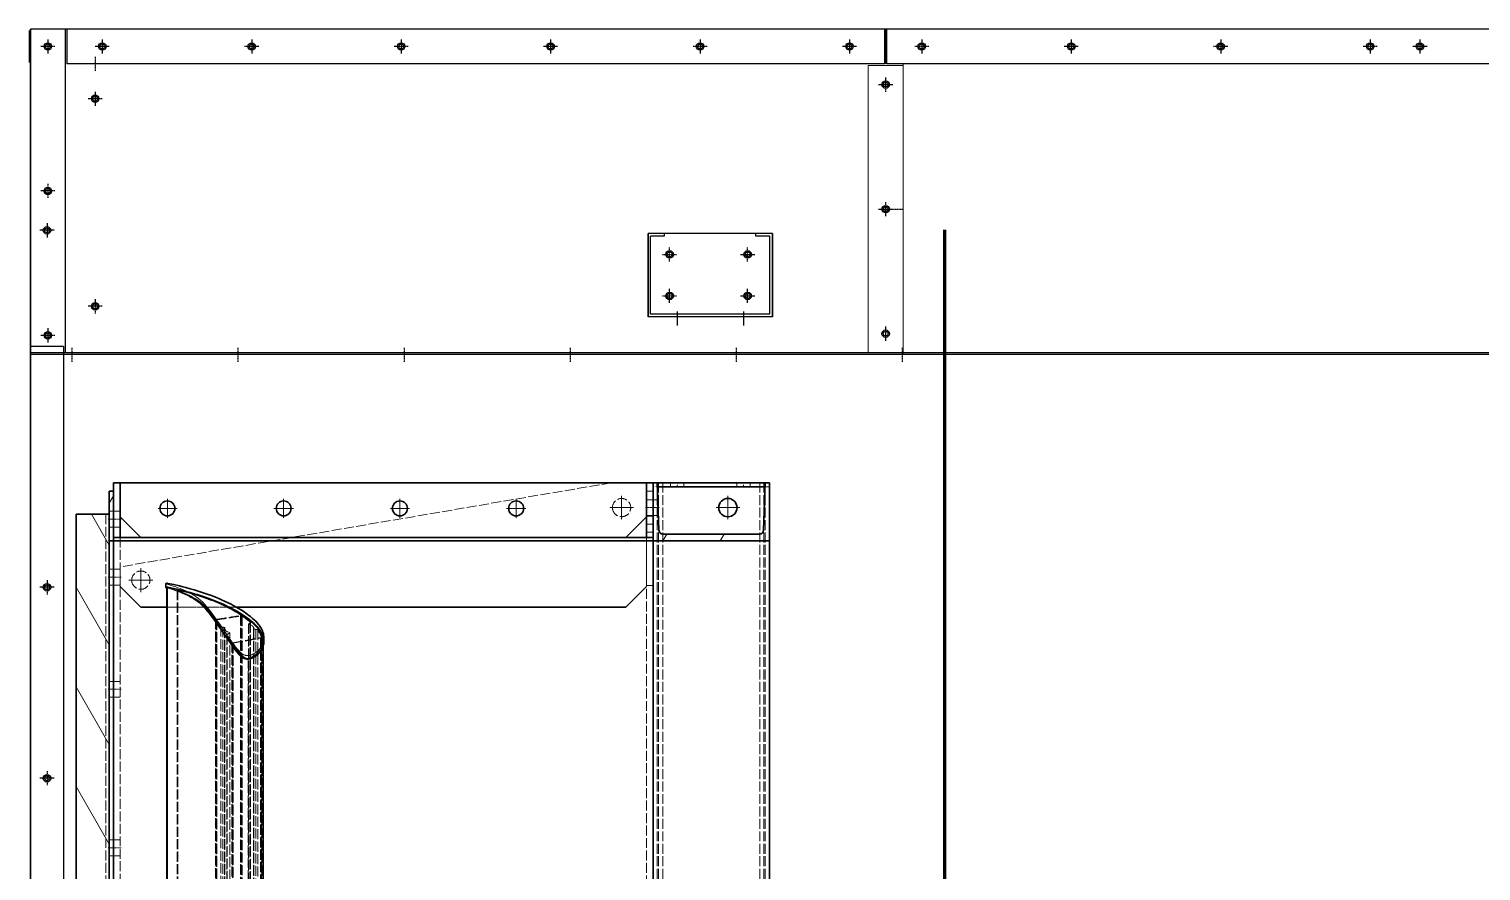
# Model space of a CAD drawing. Header units: millimetres. Extents: x 11674 to 41081, y 10956 to 31751.
# Drawn here: x 22166 to 23914, y 19875 to 20889 of the extents above; entities that cross this region are included whole.
import ezdxf

# ---------------------------------------------------------------- set-up
doc = ezdxf.new("R2010")
doc.units = ezdxf.units.MM
for name, pattern in [('CENTER', [2, 1.25, -0.25, 0.25, -0.25]), ('DASHDOT', [18.5, 12, -3, 0.5, -3]), ('DASHED', [15, 12, -3])]:
    doc.linetypes.add(name, pattern=pattern)
doc.layers.add('center', color=1, linetype='CENTER')

# ---------------------------------------------------------------- blocks, each defined once
blk = doc.blocks.new('A$C55E021B5')
at = {"color": 7, "lineweight": 35}
for p, q in [((580, 2140.5), (580, 1356.9)), ((728, 2140.5), (1362, 2140.5)), ((1375, 38.5), (1375, 2102.5)), ((1415, 2102.5), (1415, 38.5)), ((720, 2074.5), (1370, 2074.5)), ((720, 2070.5), (720, 1140.5)), ((1370, 2070.5), (720, 2070.5)), ((753, 2074.5), (1337, 2074.5)), ((1370, 2070.5), (1370, 209.8)), ((1370, 2070.5), (1370, 209.8)), ((1375, 70.5), (1375, 2070.5)), ((1375, 2070.5), (1375, 209.8)), ((1305.8, 2014.3), (1305.8, 1444.8)), ((753, 1990.5), (1221.9, 1990.5)), ((1189.7, 1949.5), (1189.7, 1349.6))]:
    blk.add_line(p, q, dxfattribs=at)
at = {"color": 7, "linetype": 'DASHED', "lineweight": 13, "ltscale": 0.008334}
for p, q in [((580, 2140.5), (585, 2140.5)), ((585, 2140.5), (580, 2140.5))]:
    blk.add_line(p, q, dxfattribs=at)
at = {"color": 7, "lineweight": 35, "ltscale": 0.008334}
for p, q in [((580, 2140.5), (585, 2140.5)), ((715, 2140.5), (720, 2140.5))]:
    blk.add_line(p, q, dxfattribs=at)
at = {"color": 7, "lineweight": 35, "ltscale": 0.116666}
for p, q in [((580, 2070.5), (580, 2140.5)), ((720, 2140.5), (720, 2070.5))]:
    blk.add_line(p, q, dxfattribs=at)
at = {"color": 7, "lineweight": 35, "ltscale": 0.008333}
for p, q in [((580, 2135.5), (580, 2140.5)), ((1375, 2130.5), (1370, 2130.5)), ((1375, 2070.5), (1370, 2070.5))]:
    blk.add_line(p, q, dxfattribs=at)
at = {"color": 7, "linetype": 'DASHED', "lineweight": 13, "ltscale": 0.008625}
blk.add_line((580, 2135.5), (585.2, 2135.5), dxfattribs=at)
at = {"color": 7, "linetype": 'DASHED', "lineweight": 13}
for p, q in [((585, 2140.5), (585, 0.5)), ((586.6, 2140.5), (586.6, 0.5)), ((591.6, 2140.5), (591.6, 0.5)), ((708.4, 2140.5), (708.4, 0.5)), ((713.4, 2140.5), (713.4, 0.5)), ((715, 2140.5), (715, 0.5)), ((770, 2140.5), (1362, 2039.1)), ((1379, 2102.5), (1379, 1090.5)), ((728, 1070.5), (728, 2074.5)), ((1362, 2074.5), (1362, 66.5)), ((1370, 2074.5), (1370, 66.5)), ((1292.6, 2011.1), (1292.6, 1414.4)), ((1293.3, 2010.9), (1293.3, 1414.3)), ((1293.4, 2011), (1293.4, 1413.5)), ((1305.7, 2014.2), (1305.7, 1443.9)), ((1214.9, 1979.8), (1214.9, 1228.5)), ((1216.1, 1980), (1216.1, 1228.7)), ((1216.4, 1980.8), (1216.4, 1229.6)), ((1216.5, 1980.9), (1216.5, 1229.8)), ((1217, 1980.4), (1217, 1229.2)), ((1245.7, 1975.9), (1245.7, 1285.9)), ((1247, 1976.2), (1247, 1290.4)), ((720, 1070.5), (720, 1972.9)), ((720, 1968.5), (720, 172.5)), ((1196.3, 1963), (1196.3, 1211)), ((1198.7, 1963.8), (1198.7, 1211.9)), ((1200.8, 1964), (1200.8, 1212)), ((1201.1, 1965.1), (1201.1, 1213.1)), ((1201.2, 1964.2), (1201.2, 1212.2)), ((1201.2, 1964.2), (1201.2, 1212.2)), ((1205, 1972.1), (1205, 1220.2)), ((1205.3, 1972.5), (1205.3, 1220.7)), ((1205.7, 1971.4), (1205.7, 1219.5)), ((1207.3, 1970.6), (1207.3, 1218.7)), ((1207.3, 1970.3), (1207.3, 1218.4)), ((1207.4, 1970.5), (1207.4, 1218.6)), ((1229.8, 1959.5), (1229.8, 1207.6)), ((1229.9, 1959.7), (1229.9, 1207.8)), ((1229.9, 1959.4), (1229.9, 1207.5)), ((1236, 1966), (1236, 1214)), ((1236, 1965.9), (1236, 1214)), ((1236.1, 1965.1), (1236.1, 1213.1)), ((1236.4, 1966.2), (1236.4, 1214.2)), ((1238.1, 1966.3), (1238.1, 1214.3)), ((1240.5, 1967.1), (1240.5, 1215.1)), ((1245.5, 1975.3), (1245.5, 1223.7)), ((1246.1, 1975), (1246.1, 1223.3)), ((1246.1, 1974.9), (1246.1, 1223.2)), ((1191.2, 1949.5), (1191.2, 1198.1)), ((1191.6, 1952.9), (1191.6, 1201.3)), ((1192, 1954.4), (1192, 1202.8)), ((1192, 1954.4), (1192, 1202.7)), ((1192.6, 1954), (1192.6, 1202.3)), ((1193, 1953.2), (1193, 1201.6)), ((1225.9, 1947.1), (1225.9, 1196)), ((1226.2, 1947.8), (1226.2, 1196.6)), ((1226.5, 1946.7), (1226.5, 1195.6)), ((1226.5, 1946.6), (1226.5, 1195.5)), ((1227.5, 1948.1), (1227.5, 1196.8)), ((1232.9, 1957.8), (1232.9, 1206)), ((1233.4, 1956.7), (1233.4, 1204.9)), ((1233.6, 1957), (1233.6, 1205.2)), ((1207.8, 1928.8), (1207.8, 1180.1))]:
    blk.add_line(p, q, dxfattribs=at)
at = {"color": 7, "lineweight": 35, "ltscale": 0.216666}
for p, q in [((585, 2140.5), (715, 2140.5)), ((715, 2140.5), (585, 2140.5))]:
    blk.add_line(p, q, dxfattribs=at)
at = {"color": 7, "lineweight": 35, "ltscale": 0.095348}
for p, q in [((585, 2140.5), (587, 2083.3)), ((713, 2083.3), (715, 2140.5))]:
    blk.add_line(p, q, dxfattribs=at)
at = {"color": 7, "lineweight": 35, "ltscale": 0.216085}
blk.add_line((585.2, 2135.5), (714.8, 2135.5), dxfattribs=at)
at = {"color": 7, "linetype": 'DASHED', "lineweight": 13, "ltscale": 0.008333}
for p, q in [((603.1, 2135.5), (603.1, 2140.5)), ((619.1, 2135.5), (619.1, 2140.5)), ((683.1, 2135.5), (683.1, 2140.5)), ((699.1, 2135.5), (699.1, 2140.5)), ((715, 2140.5), (720, 2140.5)), ((720, 2140.5), (715, 2140.5)), ((720, 2140.5), (720, 2135.5)), ((1375, 2106.1), (1370, 2106.1)), ((1375, 2087.1), (1370, 2087.1)), ((1375, 2036.2), (1370, 2036.2)), ((1375, 2017.2), (1370, 2017.2)), ((1375, 1901.1), (1370, 1901.1)), ((1375, 1882.1), (1370, 1882.1)), ((1375, 1710.1), (1370, 1710.1)), ((1375, 1691.1), (1370, 1691.1))]:
    blk.add_line(p, q, dxfattribs=at)
at = {"color": 7, "linetype": 'DASHDOT', "lineweight": 13, "ltscale": 0.01}
for p, q in [((611.1, 2135), (611.1, 2141)), ((691.1, 2135), (691.1, 2141))]:
    blk.add_line(p, q, dxfattribs=at)
at = {"color": 7, "linetype": 'DASHED', "lineweight": 13, "ltscale": 0.008624}
blk.add_line((714.8, 2135.5), (720, 2135.5), dxfattribs=at)
at = {"color": 7, "linetype": 'DASHED', "lineweight": 13, "ltscale": 0.116666}
blk.add_line((720, 2140.5), (720, 2070.5), dxfattribs=at)
at = {"color": 7, "lineweight": 35, "ltscale": 0.11}
for p, q in [((720, 2074.5), (720, 2140.5)), ((728, 2074.5), (728, 2140.5)), ((1362, 2140.5), (1362, 2074.5)), ((1370, 2074.5), (1370, 2140.5))]:
    blk.add_line(p, q, dxfattribs=at)
at = {"color": 7, "lineweight": 35, "ltscale": 0.013333}
for p, q in [((720, 2140.5), (728, 2140.5)), ((720, 2074.5), (728, 2074.5))]:
    blk.add_line(p, q, dxfattribs=at)
at = {"color": 7, "lineweight": 35, "ltscale": 0.068333}
for p, q in [((728, 2140.5), (728, 2099.5)), ((1362, 2099.5), (1362, 2140.5))]:
    blk.add_line(p, q, dxfattribs=at)
at = {"color": 7, "lineweight": 35, "ltscale": 0.013334}
for p, q in [((1362, 2140.5), (1370, 2140.5)), ((1370, 2074.5), (1362, 2074.5))]:
    blk.add_line(p, q, dxfattribs=at)
at = {"color": 7, "linetype": 'DASHDOT', "lineweight": 13, "ltscale": 0.047667}
for p, q in [((630, 2124.8), (630, 2096.2)), ((758, 2124.8), (758, 2096.2)), ((615.7, 2110.5), (644.3, 2110.5)), ((743.7, 2110.5), (772.3, 2110.5)), ((1337, 2037.4), (1337, 2008.8)), ((1322.7, 2023.1), (1351.3, 2023.1))]:
    blk.add_line(p, q, dxfattribs=at)
at = {"color": 7, "linetype": 'DASHED', "lineweight": 13, "ltscale": 0.010079}
for p, q in [((720, 2120), (714, 2120)), ((720, 2101), (714, 2101))]:
    blk.add_line(p, q, dxfattribs=at)
at = {"color": 7, "linetype": 'DASHED', "lineweight": 13, "ltscale": 0.009527}
blk.add_line((720, 2120), (714.3, 2120), dxfattribs=at)
at = {"color": 7, "linetype": 'DASHED', "lineweight": 13, "ltscale": 0.013333}
for p, q in [((720, 2130.5), (728, 2130.5)), ((720, 2120), (728, 2120)), ((720, 2101), (728, 2101)), ((728, 2100), (720, 2100)), ((728, 2081), (720, 2081)), ((720, 2016.5), (728, 2016.5))]:
    blk.add_line(p, q, dxfattribs=at)
at = {"color": 7, "linetype": 'DASHDOT', "lineweight": 13, "ltscale": 0.039}
for p, q in [((885, 2121.2), (885, 2097.8)), ((1025, 2121.2), (1025, 2097.8)), ((1165, 2121.2), (1165, 2097.8)), ((1305, 2121.2), (1305, 2097.8)), ((873.3, 2109.5), (896.7, 2109.5)), ((1013.3, 2109.5), (1036.7, 2109.5)), ((1153.3, 2109.5), (1176.7, 2109.5)), ((1293.3, 2109.5), (1316.7, 2109.5))]:
    blk.add_line(p, q, dxfattribs=at)
at = {"color": 7, "lineweight": 35, "ltscale": 0.1}
for p, q in [((1370, 2130.5), (1370, 2070.5)), ((1375, 2130.5), (1375, 2070.5))]:
    blk.add_line(p, q, dxfattribs=at)
at = {"color": 7, "lineweight": 13, "ltscale": 0.016666}
blk.add_line((1375, 2115.8), (1370, 2124.5), dxfattribs=at)
at = {"color": 7, "linetype": 'DASHDOT', "lineweight": 13, "ltscale": 0.02876}
blk.add_line((712.2, 2110.5), (729.4, 2110.5), dxfattribs=at)
at = {"color": 7, "linetype": 'DASHED', "lineweight": 13, "ltscale": 0.010632}
blk.add_line((720, 2101), (713.6, 2101), dxfattribs=at)
at = {"color": 7, "lineweight": 35, "ltscale": 0.058926}
for p, q in [((753, 2074.5), (728, 2099.5)), ((753, 1990.5), (728, 2015.5))]:
    blk.add_line(p, q, dxfattribs=at)
at = {"color": 7, "linetype": 'DASHED', "lineweight": 13, "ltscale": 0.140001}
blk.add_line((728, 2015.5), (728, 2099.5), dxfattribs=at)
at = {"color": 7, "lineweight": 35, "ltscale": 0.058925}
for p, q in [((1362, 2099.5), (1337, 2074.5)), ((1337, 1990.5), (1362, 2015.5))]:
    blk.add_line(p, q, dxfattribs=at)
at = {"color": 7, "linetype": 'DASHED', "lineweight": 13, "ltscale": 0.013334}
for p, q in [((1370, 2106.1), (1362, 2106.1)), ((1370, 2087.1), (1362, 2087.1)), ((1370, 2036.2), (1362, 2036.2)), ((1370, 2017.2), (1362, 2017.2)), ((1370, 1901.1), (1362, 1901.1)), ((1370, 1882.1), (1362, 1882.1)), ((1370, 1710.1), (1362, 1710.1)), ((1370, 1691.1), (1362, 1691.1))]:
    blk.add_line(p, q, dxfattribs=at)
at = {"color": 7, "lineweight": 35, "ltscale": 0.066667}
blk.add_line((1375, 2102.5), (1415, 2102.5), dxfattribs=at)
at = {"color": 7, "lineweight": 13, "ltscale": 0.071812}
blk.add_line((1396.5, 2102.5), (1375, 2065.2), dxfattribs=at)
at = {"color": 7, "linetype": 'DASHDOT', "lineweight": 13, "ltscale": 0.016}
blk.add_line((728.8, 2090.5), (719.2, 2090.5), dxfattribs=at)
at = {"color": 7, "linetype": 'DASHDOT', "lineweight": 13, "ltscale": 0.025999}
for p, q in [((1376.3, 2096.6), (1360.7, 2096.6)), ((1376.3, 2026.7), (1360.7, 2026.7)), ((1376.3, 1891.6), (1360.7, 1891.6)), ((1376.3, 1700.6), (1360.7, 1700.6))]:
    blk.add_line(p, q, dxfattribs=at)
at = {"color": 7, "lineweight": 35, "ltscale": 0.233334}
blk.add_line((720, 2070.5), (580, 2070.5), dxfattribs=at)
at = {"color": 7, "lineweight": 35, "ltscale": 0.193355}
blk.add_line((592, 2078.5), (708, 2078.5), dxfattribs=at)
at = {"color": 7, "lineweight": 13, "ltscale": 0.015396}
blk.add_line((639.1, 2070.5), (634.4, 2078.5), dxfattribs=at)
at = {"color": 7, "lineweight": 13, "ltscale": 0.015395}
blk.add_line((708.3, 2070.5), (703.7, 2078.5), dxfattribs=at)
at = {"color": 7, "lineweight": 35, "ltscale": 0.006667}
for p, q in [((720, 2070.5), (720, 2074.5)), ((1370, 2074.5), (1370, 2070.5))]:
    blk.add_line(p, q, dxfattribs=at)
at = {"color": 7, "linetype": 'DASHED', "lineweight": 13, "ltscale": 0.006667}
blk.add_line((720, 2070.5), (720, 2074.5), dxfattribs=at)
at = {"color": 7, "lineweight": 35, "ltscale": 0.17003}
blk.add_line((720, 2070.5), (720, 1968.5), dxfattribs=at)
at = {"color": 7, "lineweight": 35, "ltscale": 0.162609}
blk.add_line((720, 1972.9), (720, 2070.5), dxfattribs=at)
at = {"color": 7, "linetype": 'DASHED', "lineweight": 13, "ltscale": 0.03936}
blk.add_line((1362, 2015.5), (1362, 2039.1), dxfattribs=at)
at = {"color": 7, "lineweight": 13}
blk.add_line((1305, 2014.4), (1305, 1445.8), dxfattribs=at)
at = {"color": 7, "lineweight": 35, "ltscale": 0.001058}
blk.add_line((1306.4, 2014), (1305.8, 2013.8), dxfattribs=at)
at = {"color": 7, "lineweight": 35, "ltscale": 0.007734}
blk.add_line((1306.9, 2018.9), (1306.9, 2014.3), dxfattribs=at)
at = {"color": 7, "lineweight": 13, "ltscale": 0.133334}
for p, q in [((1415, 2014.5), (1375, 1945.2)), ((1415, 1894.5), (1375, 1825.2)), ((1415, 1774.5), (1375, 1705.2))]:
    blk.add_line(p, q, dxfattribs=at)
at = {"color": 7, "linetype": 'DASHED', "lineweight": 13, "ltscale": 0.139902}
blk.add_line((1221.9, 1990.5), (1305.8, 1990.5), dxfattribs=at)
at = {"color": 7, "lineweight": 35, "ltscale": 0.051989}
blk.add_line((1305.8, 1990.5), (1337, 1990.5), dxfattribs=at)
at = {"color": 7, "linetype": 'DASHED', "lineweight": 13, "ltscale": 0.003529}
blk.add_line((1198.7, 1963.8), (1200.8, 1964), dxfattribs=at)
at = {"color": 7, "linetype": 'DASHED', "lineweight": 13, "ltscale": 4.25198e-05}
blk.add_line((1201.2, 1964.2), (1201.2, 1964.2), dxfattribs=at)
at = {"color": 7, "linetype": 'DASHED', "lineweight": 13, "ltscale": 0.003028}
blk.add_line((1205.7, 1971.4), (1207.3, 1970.6), dxfattribs=at)
at = {"color": 7, "linetype": 'DASHED', "lineweight": 13, "ltscale": 4.1767e-05}
blk.add_line((1236, 1966), (1236, 1965.9), dxfattribs=at)
at = {"color": 7, "linetype": 'DASHED', "lineweight": 13, "ltscale": 0.002883}
blk.add_line((1238.1, 1966.3), (1236.4, 1966.2), dxfattribs=at)
at = {"color": 7, "lineweight": 35, "ltscale": 0.007647}
blk.add_line((1188.7, 1954.1), (1188.7, 1949.5), dxfattribs=at)
at = {"color": 7, "lineweight": 35}
for points in [[(1304.4, 2019.2), (1297.3, 2017.7), (1290.5, 2016.1), (1286.6, 2015.2), (1282.7, 2014.2), (1277.6, 2012.8), (1272.6, 2011.4), (1269, 2010.3), (1265.5, 2009.2), (1260.8, 2007.6), (1256.1, 2006), (1251.9, 2004.5), (1248.9, 2003.3), (1245.9, 2002.1), (1242.4, 2000.6), (1239, 1999.1), (1236.2, 1997.8), (1231, 1995.3), (1228.4, 1994), (1225.9, 1992.7), (1222, 1990.6), (1218.6, 1988.6), (1215.6, 1986.8), (1212.7, 1984.9), (1210.7, 1983.5), (1208.8, 1982.1), (1206.9, 1980.6), (1205, 1979.2), (1202.5, 1977.1), (1200.6, 1975.4), (1198.7, 1973.6), (1197, 1971.7), (1195.3, 1969.8), (1194.6, 1968.8), (1193.8, 1967.8), (1192.9, 1966.4), (1192.1, 1965.1), (1191.4, 1963.7), (1190.6, 1962.1), (1190, 1960.4), (1189.4, 1958.9), (1189.1, 1957.3), (1188.8, 1955.8), (1188.8, 1954.9), (1188.7, 1954.1)], [(1304.4, 2014.6), (1297.3, 2013.1), (1290.5, 2011.5), (1286.6, 2010.5), (1282.7, 2009.5), (1277.6, 2008.2), (1272.6, 2006.8), (1269, 2005.7), (1265.5, 2004.6), (1260.8, 2003), (1256.2, 2001.4), (1251.9, 1999.9), (1248.9, 1998.7), (1245.9, 1997.5), (1242, 1995.8), (1236.9, 1993.6), (1231.7, 1991.1), (1230.3, 1990.4), (1226.1, 1988.2), (1222.1, 1986), (1218.7, 1984.1), (1215.7, 1982.2), (1212.7, 1980.3), (1209.8, 1978.2), (1206.9, 1976.1), (1205, 1974.6), (1202.6, 1972.6), (1200.6, 1970.8), (1198.6, 1968.9), (1197.1, 1967.3), (1195.7, 1965.6), (1194.3, 1963.9), (1193.3, 1962.4), (1192.3, 1960.8), (1191.4, 1959.2), (1190.6, 1957.5), (1190, 1955.9), (1189.5, 1954.3), (1189.1, 1952.7), (1188.8, 1951.3), (1188.8, 1950.4), (1188.7, 1949.5)], [(1305, 2014.4), (1298.1, 2012.9), (1291.3, 2011.3), (1286, 2010), (1280.7, 2008.6), (1275.6, 2007.2), (1270.6, 2005.8), (1265.8, 2004.2), (1263.4, 2003.5), (1257.8, 2001.6), (1252.3, 1999.5), (1247.4, 1997.6), (1242.6, 1995.6), (1239.6, 1994.2), (1236.7, 1992.9), (1233.5, 1991.4), (1229.1, 1989.2), (1224.8, 1986.9), (1220.6, 1984.5), (1217.4, 1982.6), (1214.2, 1980.5), (1211, 1978.3), (1208, 1976.1), (1205.5, 1974.1), (1203.3, 1972.3), (1201.2, 1970.4), (1199.3, 1968.4), (1197.7, 1966.7), (1196.3, 1965.1), (1194.8, 1963.2), (1194.2, 1962.2), (1193.5, 1961.2), (1192.8, 1959.9), (1192.1, 1958.5), (1191.5, 1957.1), (1190.8, 1955.5), (1190.3, 1953.9), (1190, 1952.3), (1189.8, 1950.9), (1189.7, 1949.5)], [(1304.4, 2019.2), (1304.9, 2019.3), (1305.2, 2019.3), (1305.8, 2019.3), (1306.2, 2019.2), (1306.7, 2019.1), (1306.9, 2019), (1306.9, 2018.9), (1306.9, 2018.9)], [(1304.4, 2014.6), (1304.9, 2014.7), (1305.2, 2014.7), (1305.8, 2014.6), (1306.2, 2014.6), (1306.7, 2014.4), (1306.9, 2014.3), (1306.9, 2014.3), (1306.9, 2014.3)], [(1305, 2014.4), (1305.3, 2014.4), (1305.6, 2014.4), (1305.8, 2014.3), (1305.8, 2014.3), (1305.8, 2014.3), (1305.8, 2014.3)], [(1306.9, 2014.3), (1306.9, 2014.2), (1306.9, 2014.2), (1306.8, 2014.1), (1306.4, 2014)], [(1188.7, 1949.5), (1188.8, 1948.3), (1188.9, 1947.2), (1189, 1946.3), (1189.2, 1945.5), (1189.5, 1944.3), (1189.7, 1943.7)]]:
    blk.add_lwpolyline(points, dxfattribs=at)
at = {"color": 7, "linetype": 'DASHED', "lineweight": 13}
for points in [[(1306.4, 2018.6), (1302.7, 2017.6), (1298.9, 2016.4), (1294.7, 2014.9), (1292.4, 2014), (1289.5, 2012.9), (1286.7, 2011.8), (1283.6, 2010.5), (1280.9, 2009.2), (1278.3, 2007.9), (1276.6, 2007), (1275, 2006.1), (1273.4, 2005.1), (1271.9, 2004.1), (1270, 2002.8), (1268.1, 2001.4), (1266.8, 2000.4), (1265.6, 1999.4), (1264.4, 1998.3), (1263.3, 1997.2), (1262, 1996), (1260.8, 1994.7), (1259.5, 1993.3), (1258.2, 1991.8), (1256.7, 1990.1), (1255.3, 1988.3), (1252.8, 1985.1), (1249.4, 1980.4), (1244.7, 1973.9), (1241.9, 1969.9), (1240.2, 1967.5), (1236.8, 1962.5), (1233.4, 1957.4), (1230.4, 1953), (1227.4, 1948.8), (1225.1, 1945.6), (1223.5, 1943.3), (1221.7, 1941.2), (1219.8, 1939), (1218.7, 1937.8), (1217.8, 1936.9), (1216.7, 1935.9), (1215.6, 1934.9), (1214.9, 1934.3), (1214, 1933.8), (1213.1, 1933.3), (1212.5, 1933), (1211.9, 1932.8), (1211.1, 1932.6), (1210.4, 1932.5), (1209.1, 1932.3), (1207.7, 1932.3)], [(1305.8, 2013.8), (1302.6, 2012.9), (1299, 2011.8), (1294.8, 2010.3), (1290.2, 2008.6), (1286.9, 2007.2), (1283.7, 2005.9), (1280.9, 2004.6), (1278.4, 2003.3), (1276.7, 2002.4), (1275.1, 2001.5), (1273.5, 2000.5), (1272, 1999.6), (1270, 1998.2), (1268.2, 1996.9), (1266.9, 1995.8), (1265.6, 1994.8), (1264.4, 1993.7), (1263.3, 1992.6), (1261.7, 1991), (1260.1, 1989.4), (1258.2, 1987.3), (1256.8, 1985.5), (1255.3, 1983.8), (1252.7, 1980.3), (1249.5, 1976), (1245, 1969.8), (1242.9, 1966.8), (1240.2, 1962.9), (1236.1, 1956.7), (1233.1, 1952.3), (1230.4, 1948.4), (1227.5, 1944.4), (1225.1, 1941), (1223.8, 1939.2), (1221.8, 1936.7), (1219.9, 1934.4), (1218.3, 1932.8), (1217.4, 1931.9), (1216.6, 1931.1), (1215.7, 1930.4), (1215, 1929.8), (1214.2, 1929.3), (1213.8, 1929), (1213.2, 1928.7), (1212.6, 1928.5), (1212, 1928.3), (1211.3, 1928.1), (1210.5, 1927.9), (1209.2, 1927.7), (1208.4, 1927.7), (1207.7, 1927.7)], [(1305.7, 2014.2), (1301.8, 2013.1), (1299.9, 2012.5), (1296.7, 2011.4), (1293.7, 2010.4), (1290.1, 2009), (1286.5, 2007.6), (1283.1, 2006.1), (1279.8, 2004.6), (1277.3, 2003.3), (1275, 2002.1), (1272.8, 2000.8), (1270.8, 1999.5), (1268.9, 1998.2), (1267, 1996.8), (1265.7, 1995.8), (1264.5, 1994.7), (1263.2, 1993.6), (1262.1, 1992.5), (1260.8, 1991.2), (1259.6, 1990), (1257.6, 1987.8), (1255.5, 1985.2), (1254, 1983.4), (1251.5, 1980.2), (1248.9, 1976.6), (1245.3, 1971.6), (1242.7, 1968), (1239.4, 1963.2), (1237.1, 1959.9), (1234.9, 1956.6), (1231.9, 1952.1), (1229.4, 1948.4), (1227.8, 1946.2), (1226.2, 1944), (1224.2, 1941.1), (1223.1, 1939.7), (1221.5, 1937.6), (1219.6, 1935.4), (1218.7, 1934.4), (1217.8, 1933.4), (1216.2, 1931.8), (1214.7, 1930.6), (1213.8, 1929.9), (1213, 1929.3), (1212.2, 1928.9), (1211.6, 1928.7), (1211, 1928.5), (1209.9, 1928.3), (1208.9, 1928.2), (1207.8, 1928.1)], [(1292.6, 2011.1), (1289.7, 2010.4), (1282.8, 2008.6), (1275.9, 2006.7), (1269.3, 2004.7), (1264.4, 2003.1), (1262, 2002.3), (1257.7, 2000.8), (1253.4, 1999.2), (1250.4, 1998.1), (1247.5, 1996.9), (1244.6, 1995.6), (1241.7, 1994.4), (1238.8, 1993), (1235.8, 1991.6), (1231.4, 1989.4), (1227.1, 1987.2), (1223.3, 1985.1), (1220.1, 1983.2), (1216.5, 1980.9)], [(1293.3, 2010.9), (1291.3, 2010.2), (1287.3, 2008.7), (1284.4, 2007.5), (1281.6, 2006.3), (1278, 2004.6), (1276.3, 2003.7), (1274.7, 2002.8)], [(1292.6, 2011.1), (1292.9, 2011.1), (1293.3, 2011.1), (1293.4, 2011.1), (1293.4, 2011), (1293.4, 2011), (1293.4, 2011)], [(1306.9, 2018.9), (1306.9, 2018.9), (1306.9, 2018.8), (1306.8, 2018.8), (1306.4, 2018.6)], [(1274.7, 2002.8), (1272.3, 2001.5), (1270, 2000.1), (1267.9, 1998.7), (1265.9, 1997.2), (1264, 1995.7), (1262.7, 1994.5), (1261.4, 1993.4), (1260.2, 1992.2), (1258.9, 1990.9), (1257.4, 1989.3), (1256, 1987.7)], [(1214.9, 1979.8), (1212.8, 1978.4), (1210.9, 1977), (1208.9, 1975.5), (1207.1, 1974), (1205.3, 1972.5)], [(1216.1, 1980), (1215.5, 1980), (1215.3, 1980), (1215, 1979.9), (1214.9, 1979.8)], [(1217, 1980.4), (1216.8, 1980.5), (1216.6, 1980.5), (1216.5, 1980.6), (1216.4, 1980.7), (1216.4, 1980.8)], [(1245.7, 1975.9), (1246.3, 1975.9), (1246.5, 1975.9), (1246.8, 1976), (1247, 1976.1), (1247, 1976.2)], [(1256, 1987.7), (1254.6, 1986), (1253.2, 1984.3), (1250.5, 1980.9), (1247, 1976.2)], [(1192, 1954.4), (1192.6, 1956.2), (1193.4, 1957.9), (1194.2, 1959.7), (1195.2, 1961.3), (1196.3, 1963)], [(1198.7, 1963.8), (1198, 1963.8), (1197.3, 1963.6), (1196.7, 1963.3), (1196.5, 1963.2), (1196.3, 1963)], [(1200.8, 1964), (1201.1, 1964), (1201.2, 1964.1), (1201.2, 1964.1), (1201.2, 1964.2)], [(1207.3, 1970.3), (1205.7, 1969.7), (1204.9, 1969.4), (1204.2, 1969), (1203.4, 1968.5), (1202.7, 1968), (1202.1, 1967.4), (1201.7, 1966.8), (1201.4, 1966.3), (1201.2, 1965.7), (1201.1, 1965.1)], [(1229.9, 1959.7), (1231.5, 1960.3), (1232.3, 1960.7), (1232.9, 1961), (1233.8, 1961.6), (1234.5, 1962.1), (1235.1, 1962.7), (1235.5, 1963.3), (1235.8, 1963.9), (1236, 1964.5), (1236.1, 1965.1)], [(1236.4, 1966.2), (1236.1, 1966.1), (1236, 1966.1), (1236, 1966), (1236, 1966)], [(1238.1, 1966.3), (1238.9, 1966.4), (1239.5, 1966.5), (1240.1, 1966.8), (1240.4, 1966.9), (1240.5, 1967.1)], [(1188.7, 1954.1), (1188.8, 1953.1), (1188.9, 1952.1), (1189, 1951.1), (1189.2, 1950.1), (1189.5, 1949.1), (1190, 1947.6), (1190.6, 1946), (1191.3, 1944.5), (1191.7, 1943.7), (1192.1, 1942.9), (1192.8, 1941.7), (1193.6, 1940.5), (1194.2, 1939.8), (1194.9, 1939.1), (1195.8, 1938.2), (1196.6, 1937.5), (1197.5, 1936.9), (1199.3, 1935.6), (1199.9, 1935.1), (1201.4, 1934.2), (1202.2, 1933.8), (1203.3, 1933.2), (1203.9, 1933), (1204.6, 1932.8), (1205.6, 1932.5), (1206.7, 1932.3), (1207.7, 1932.3)], [(1189.7, 1949.5), (1189.8, 1948.2), (1189.9, 1946.9), (1190.2, 1945.6), (1190.5, 1944.6), (1191.1, 1942.9), (1191.6, 1941.5), (1192.3, 1939.9), (1192.6, 1939.2), (1193, 1938.4), (1193.5, 1937.6), (1194.2, 1936.5), (1195.1, 1935.5), (1195.7, 1934.8), (1196.4, 1934.1), (1197.7, 1933), (1198.6, 1932.3), (1200.5, 1931), (1201.8, 1930.1), (1202.5, 1929.7), (1203.7, 1929.1), (1204.7, 1928.7), (1205.9, 1928.3), (1206.9, 1928.2), (1207.8, 1928.1)], [(1189.7, 1943.7), (1190.4, 1941.9), (1191.2, 1940.1), (1191.8, 1938.8), (1192, 1938.4), (1192.7, 1937.2), (1193.5, 1936.1), (1194.3, 1935.1), (1195.2, 1934.2), (1196.2, 1933.3), (1197, 1932.6), (1197.9, 1932), (1199.9, 1930.6), (1201.2, 1929.7), (1201.8, 1929.3), (1202.9, 1928.8), (1204, 1928.3), (1205.2, 1928), (1206.4, 1927.8), (1207.7, 1927.7)], [(1191.2, 1949.5), (1191.3, 1950.3), (1191.3, 1951.2), (1191.4, 1952), (1191.6, 1952.9)], [(1207.8, 1928.8), (1207.2, 1928.9), (1206.6, 1929), (1206, 1929.1), (1205.4, 1929.3), (1204.4, 1929.8), (1203.4, 1930.3), (1202.8, 1930.7), (1201.2, 1931.8), (1199.6, 1932.9), (1198.3, 1933.9), (1197.4, 1934.8), (1196.7, 1935.4), (1196.1, 1936.1), (1195.6, 1936.9), (1195.1, 1937.6), (1194.6, 1938.3), (1193.9, 1939.7), (1193.3, 1941.1), (1192.5, 1943), (1192, 1944.5), (1191.6, 1946), (1191.4, 1947.2), (1191.3, 1948.3), (1191.2, 1949.5)], [(1193, 1953.2), (1192.4, 1953.3), (1192.2, 1953.2), (1191.9, 1953.2), (1191.8, 1953.1), (1191.7, 1953), (1191.6, 1952.9)], [(1220.3, 1938.1), (1221.6, 1939.8), (1222.8, 1941.5), (1225.3, 1944.9), (1226.5, 1946.6)], [(1226.2, 1947.8), (1226.6, 1947.7), (1226.9, 1947.8), (1227.3, 1947.9), (1227.4, 1948), (1227.5, 1948.1)], [(1227.5, 1948.1), (1229.4, 1950.7), (1231.7, 1954.1), (1233.4, 1956.7)], [(1207.8, 1928.8), (1208.4, 1928.9), (1208.9, 1928.9), (1209.6, 1929), (1210.2, 1929.1), (1211.1, 1929.4), (1211.6, 1929.7), (1212.1, 1929.9), (1212.5, 1930.2), (1213.4, 1930.9), (1214.7, 1932), (1215.3, 1932.6), (1216.4, 1933.6), (1217.4, 1934.7), (1219.3, 1936.9), (1220.3, 1938.1)]]:
    blk.add_lwpolyline(points, dxfattribs=at)
at = {"color": 7, "lineweight": 35}
for centre, radius in [((630, 2110.5), 11), ((885, 2109.5), 9), ((1025, 2109.5), 9), ((1165, 2109.5), 9), ((1305, 2109.5), 9)]:
    blk.add_circle(centre, radius, dxfattribs=at)
at = {"color": 7, "linetype": 'DASHED', "lineweight": 13}
for centre in [(758, 2110.5), (1337, 2023.1)]:
    blk.add_circle(centre, 11, dxfattribs=at)
at = {"color": 7, "lineweight": 35}
for centre, start, end in [((592, 2083.5), 182, 270), ((708, 2083.5), 270, 358)]:
    blk.add_arc(centre, 5, start, end, dxfattribs=at)
at = {"color": 7, "linetype": 'DASHED', "lineweight": 13}
for centre, radius, start, end in [((297.6, -3934), 5984.8, 80.88644, 81.17117), ((301.8, -3931.5), 5982.4, 80.92195, 81.1995), ((1204, 1965.1), 2.91, 180.1868, 197.7172), ((784.2, 1090.4), 976.6, 62.6471, 62.8468), ((1233.2, 1965.1), 2.87, 0.1399, 17.8463), ((2061.3, 1386.4), 1005.4, 144.1767, 144.7204), ((1246, 1975), 0.167, 322.0804, 358.4012), ((1192.2, 1954.4), 0.185, 163.1111, 179.8636), ((106.6, -4013.2), 6065.2, 79.36256, 79.68511), ((102.6, -4014.3), 6066.3, 79.32866, 79.64481), ((1226.3, 1946.7), 0.227, 322.2477, 358.5394), ((1233, 1957.1), 0.603, 325.0594, 358.7902)]:
    blk.add_arc(centre, radius, start, end, dxfattribs=at)
for centre, major_axis, ratio, start_param, end_param in [((714, 2110.5), (0, 9.5), 0.034919, 0.00005, 1.070675), ((714, 2110.5), (0, 9.5), 0.034921, 4.212393, 6.283223), ((714, 2110.5), (0, 9.5), 0.034921, 1.0708, 3.14163), ((714, 2110.5), (0, 9.5), 0.034919, 3.141642, 4.212267), ((1292.9, 2011), (0.499, 0), 0.268579, 5.633753, 6.283007), ((1305.3, 2014.3), (0.499, 0), 0.256471, 5.545143, 6.283053), ((1217.4, 1980.8), (1, 0), 0.359528, 2.639882, 3.141998), ((1208, 1972.1), (3.02, -0.01), 0.380707, 2.725793, 3.142903), ((1208, 1972.1), (2.97, -0.01), 0.383849, 3.143022, 3.823399), ((1206.9, 1970.5), (0.501, 0), 0.385714, 6.282981, 6.959234), ((1206.9, 1970.5), (0.499, 0), 0.386348, 5.415961, 6.282973), ((1230.3, 1959.5), (0.501, 0), 0.411487, 2.276501, 3.141916), ((1230.3, 1959.5), (0.499, 0), 0.41212, 3.141908, 3.819272), ((1245.1, 1975), (1, 0), 0.374172, 6.282663, 7.445949), ((1193, 1954.4), (0.997, -0.001), 0.424036, 3.142126, 4.309775), ((1225.5, 1946.7), (1, 0), 0.439485, 6.282619, 7.44616), ((1230.5, 1957), (3.03, 0.01), 0.415585, 6.281476, 6.955212)]:
    blk.add_ellipse(centre, major_axis=major_axis, ratio=ratio, start_param=start_param, end_param=end_param, dxfattribs=at)
blk = doc.blocks.new('A$C3FF200C2')
for p, q in [((40, 805), (0, 805)), ((0, 805), (0, 0)), ((40, 805), (40, 0)), ((40, 0), (0, 0))]:
    blk.add_line(p, q)
blk = doc.blocks.new('1')
for p, q in [((22165.8, 20887.3), (22165.8, 20848.5)), ((22165.8, 20887.3), (22165.8, 20848.5)), ((22167.4, 20498.9), (22167.4, 20888.9)), ((22167.4, 20846.9), (22167.4, 20888.9)), ((22209.4, 20888.9), (22167.4, 20888.9)), ((22167.4, 20888.9), (22167.4, 20498.9)), ((24567.4, 20888.9), (22167.4, 20888.9)), ((22167.4, 20888.9), (22167.4, 17688.9)), ((22167.4, 20888.9), (22167.4, 17688.9)), ((22209.4, 20888.9), (22209.4, 20498.9)), ((23196.4, 20888.9), (22211.4, 20888.9)), ((22211.4, 20888.9), (22211.4, 20846.9)), ((24567.4, 20888.9), (23198.4, 20888.9)), ((23196.4, 20846.9), (22211.4, 20846.9)), ((24567.4, 20846.9), (23198.4, 20846.9)), ((22911.2, 20642.4), (22911.2, 20542.4)), ((23061.2, 20642.4), (22911.2, 20642.4)), ((23061.2, 20642.4), (22911.2, 20642.4)), ((22911.2, 20542.4), (22911.2, 20642.4)), ((22931.2, 20642.4), (22911.2, 20642.4)), ((22914.4, 20545.6), (22914.4, 20639.2)), ((22931.2, 20639.2), (22914.4, 20639.2)), ((22931.2, 20639.2), (22931.2, 20642.4)), ((22996, 20642.4), (22954, 20642.4)), ((23041.2, 20639.2), (23041.2, 20642.4)), ((23061.2, 20642.4), (23041.2, 20642.4)), ((23058, 20639.2), (23041.2, 20639.2)), ((23058, 20545.6), (23058, 20639.2)), ((23061.2, 20642.4), (23061.2, 20542.4)), ((23061.2, 20542.4), (23061.2, 20642.4)), ((23061.2, 20542.4), (22911.2, 20542.4)), ((23061.2, 20542.4), (22911.2, 20542.4)), ((23061.2, 20542.4), (22911.2, 20542.4)), ((23058, 20545.6), (22914.4, 20545.6)), ((22167.4, 18204.4), (22167.4, 20510.4)), ((24567.4, 20498.9), (22167.4, 20498.9)), ((22209.4, 20498.9), (22167.4, 20498.9)), ((22209.4, 20498.9), (22167.4, 20498.9)), ((23267.4, 20496.9), (22167.4, 20496.9)), ((24567.4, 20496.9), (23269.4, 20496.9))]:
    blk.add_line(p, q)
at = {"color": 7, "lineweight": 35}
for p, q in [((23196.4, 20888.9), (23196.4, 20846.9)), ((23198.4, 20888.9), (23198.4, 20846.9)), ((23267.4, 20646.9), (23267.4, 18204.4)), ((23269.4, 20646.9), (23269.4, 19030.4))]:
    blk.add_line(p, q, dxfattribs=at)
at = {"color": 7, "lineweight": 15}
for p, q in [((23176.4, 20498.9), (23176.4, 20844.9)), ((23176.4, 20844.9), (23218.4, 20844.9)), ((23218.4, 20496.9), (23218.4, 20846.9))]:
    blk.add_line(p, q, dxfattribs=at)
for centre, radius in [((22188.4, 20867.9), 4.5), ((22188.4, 20867.9), 3), ((22253.9, 20867.9), 4.5), ((22253.9, 20867.9), 3), ((22433.9, 20867.9), 4.5), ((22433.9, 20867.9), 3), ((22613.9, 20867.9), 4.5), ((22613.9, 20867.9), 3), ((22793.9, 20867.9), 4.5), ((22793.9, 20867.9), 3), ((22973.9, 20867.9), 4.5), ((22973.9, 20867.9), 3), ((23153.9, 20867.9), 4.5), ((23153.9, 20867.9), 3), ((23240.9, 20867.9), 4.5), ((23240.9, 20867.9), 3), ((23420.9, 20867.9), 4.5), ((23420.9, 20867.9), 3), ((23600.9, 20867.9), 4.5), ((23600.9, 20867.9), 3), ((23780.9, 20867.9), 4.5), ((23780.9, 20867.9), 3), ((23840.9, 20867.9), 4.5), ((23840.9, 20867.9), 3), ((23197.4, 20821.9), 4.5), ((23197.4, 20821.9), 4.5), ((22245.4, 20804.9), 4.5), ((23197.4, 20821.9), 3), ((22245.4, 20804.9), 3), ((22188.4, 20693.9), 4.5), ((22188.4, 20693.9), 3), ((23197.4, 20671.9), 4.5), ((23197.4, 20671.9), 4.5), ((23197.4, 20671.9), 3), ((22187.4, 20646.4), 4.5), ((22187.4, 20646.4), 3), ((22937.2, 20617.4), 4.5), ((22937.2, 20617.4), 4.5), ((22937.2, 20617.4), 4.5), ((22937.2, 20617.4), 4.5), ((22937.2, 20617.4), 3), ((22937.2, 20617.4), 3), ((23031.2, 20617.4), 4.5), ((23031.2, 20617.4), 4.5), ((23031.2, 20617.4), 4.5), ((23031.2, 20617.4), 4.5), ((23031.2, 20617.4), 3), ((23031.2, 20617.4), 3), ((22937.2, 20567.4), 4.5), ((22937.2, 20567.4), 4.5), ((22937.2, 20567.4), 4.5), ((22937.2, 20567.4), 4.5), ((22937.2, 20567.4), 3), ((22937.2, 20567.4), 3), ((23031.2, 20567.4), 4.5), ((23031.2, 20567.4), 4.5), ((23031.2, 20567.4), 4.5), ((23031.2, 20567.4), 4.5), ((23031.2, 20567.4), 3), ((23031.2, 20567.4), 3), ((22245.4, 20554.9), 4.5), ((22245.4, 20554.9), 3), ((22188.4, 20519.9), 4.5), ((22188.4, 20519.9), 3), ((23197.4, 20521.9), 4.5), ((23197.4, 20521.9), 4.5), ((23197.4, 20521.9), 3), ((22187.4, 20216.4), 4.5), ((22187.4, 20216.4), 3), ((22187.4, 19986.4), 4.5), ((22187.4, 19986.4), 3)]:
    blk.add_circle(centre, radius)
at = {"layer": 'center'}
for p, q in [((22196.9, 20867.9), (22179.9, 20867.9)), ((22188.4, 20876.4), (22188.4, 20859.4)), ((22262.4, 20867.9), (22245.4, 20867.9)), ((22253.9, 20876.4), (22253.9, 20859.4)), ((22442.4, 20867.9), (22425.4, 20867.9)), ((22433.9, 20876.4), (22433.9, 20859.4)), ((22622.4, 20867.9), (22605.4, 20867.9)), ((22613.9, 20876.4), (22613.9, 20859.4)), ((22802.4, 20867.9), (22785.4, 20867.9)), ((22793.9, 20876.4), (22793.9, 20859.4)), ((22982.4, 20867.9), (22965.4, 20867.9)), ((22973.9, 20876.4), (22973.9, 20859.4)), ((23162.4, 20867.9), (23145.4, 20867.9)), ((23153.9, 20876.4), (23153.9, 20859.4)), ((23249.4, 20867.9), (23232.4, 20867.9)), ((23240.9, 20876.4), (23240.9, 20859.4)), ((23429.4, 20867.9), (23412.4, 20867.9)), ((23420.9, 20876.4), (23420.9, 20859.4)), ((23609.4, 20867.9), (23592.4, 20867.9)), ((23600.9, 20876.4), (23600.9, 20859.4)), ((23789.4, 20867.9), (23772.4, 20867.9)), ((23780.9, 20876.4), (23780.9, 20859.4)), ((23849.4, 20867.9), (23832.4, 20867.9)), ((23840.9, 20876.4), (23840.9, 20859.4)), ((22245.4, 20855.4), (22245.4, 20838.4)), ((23197.4, 20830.4), (23197.4, 20813.4)), ((22245.4, 20813.4), (22245.4, 20796.4)), ((23188.9, 20821.9), (23205.9, 20821.9)), ((22253.9, 20804.9), (22236.9, 20804.9)), ((22196.9, 20693.9), (22179.9, 20693.9)), ((22188.4, 20702.4), (22188.4, 20685.4)), ((23188.9, 20671.9), (23218.4, 20671.9)), ((23197.4, 20680.4), (23197.4, 20663.4)), ((22187.4, 20654.9), (22187.4, 20637.9)), ((22195.9, 20646.4), (22178.9, 20646.4)), ((22928.7, 20617.4), (22945.7, 20617.4)), ((22928.7, 20617.4), (22945.7, 20617.4)), ((22937.2, 20608.9), (22937.2, 20625.9)), ((22937.2, 20608.9), (22937.2, 20625.9)), ((23022.7, 20617.4), (23039.7, 20617.4)), ((23022.7, 20617.4), (23039.7, 20617.4)), ((23031.2, 20608.9), (23031.2, 20625.9)), ((23031.2, 20608.9), (23031.2, 20625.9)), ((22928.7, 20567.4), (22945.7, 20567.4)), ((22928.7, 20567.4), (22945.7, 20567.4)), ((22937.2, 20558.9), (22937.2, 20575.9)), ((22937.2, 20558.9), (22937.2, 20575.9)), ((23022.7, 20567.4), (23039.7, 20567.4)), ((23022.7, 20567.4), (23039.7, 20567.4)), ((23031.2, 20558.9), (23031.2, 20575.9)), ((23031.2, 20558.9), (23031.2, 20575.9)), ((22253.9, 20554.9), (22236.9, 20554.9)), ((22245.4, 20563.4), (22245.4, 20546.4)), ((22946.2, 20548.8), (22946.2, 20531.8)), ((23026.2, 20548.8), (23026.2, 20531.8)), ((23197.4, 20530.4), (23197.4, 20513.4)), ((22196.9, 20519.9), (22179.9, 20519.9)), ((22188.4, 20528.4), (22188.4, 20511.4)), ((22217.4, 20504.9), (22217.4, 20487.9)), ((22417.4, 20504.9), (22417.4, 20487.9)), ((22617.4, 20504.9), (22617.4, 20487.9)), ((22817.4, 20504.9), (22817.4, 20487.9)), ((23017.4, 20504.9), (23017.4, 20487.9)), ((23217.4, 20504.9), (23217.4, 20487.9)), ((22195.9, 20216.4), (22178.9, 20216.4)), ((22187.4, 20224.9), (22187.4, 20207.9)), ((22187.4, 19994.9), (22187.4, 19977.9)), ((22195.9, 19986.4), (22178.9, 19986.4))]:
    blk.add_line(p, q, dxfattribs=at)
blk.add_blockref('A$C3FF200C2', (22167.4, 19701.4))
at = {"xscale": -1}
blk.add_blockref('A$C55E021B5', (23637.4, 18201.9), dxfattribs=at)

msp = doc.modelspace()

# ---------------------------------------------------------------- block references
msp.add_blockref('1', (0, 0))

doc.saveas('drawing.dxf')
